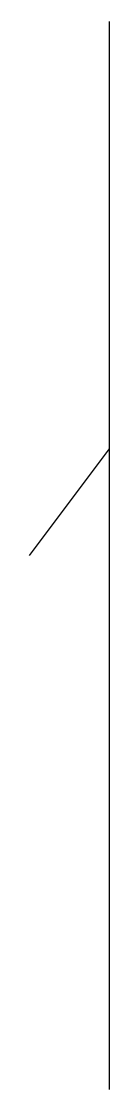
# Model space of a CAD drawing. Header units: inches. Extents: x 0 to 1.5, y -10 to 10.
import ezdxf

# ---------------------------------------------------------------- set-up
doc = ezdxf.new("R2010")
doc.units = ezdxf.units.IN
doc.header["$MEASUREMENT"] = 0

msp = doc.modelspace()

# ---------------------------------------------------------------- linework, layer by layer
for p, q in [((1.5, -10), (1.5, 10)), ((0, 0), (1.5, 2))]:
    msp.add_line(p, q)

doc.saveas('drawing.dxf')
